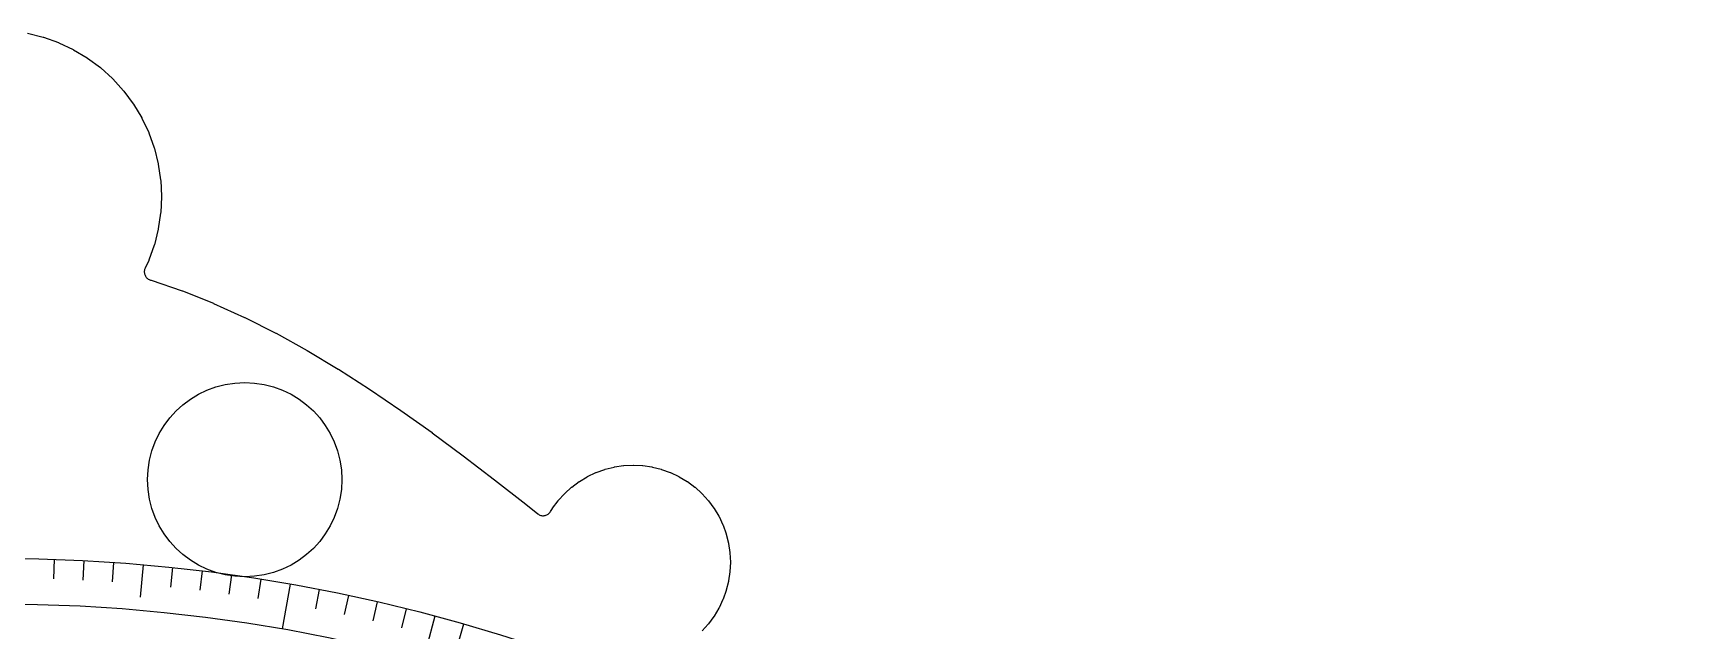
# Model space of a CAD drawing. Header units: millimetres. Extents: x -60 to 60, y -60 to 77.
# Drawn here: x 1.3 to 58.8, y 56.3 to 77 of the extents above; entities that cross this region are included whole.
import ezdxf

# ---------------------------------------------------------------- set-up
doc = ezdxf.new("R2010")
doc.units = ezdxf.units.MM
for name, color, linetype in [('CUT_INNER', 6, 'Continuous'), ('CUT_OUTER', 1, 'Continuous'), ('ENGRAVE', 7, 'Continuous'), ('ENGRAVE_FINE', 8, 'Continuous')]:
    doc.layers.add(name, color=color, linetype=linetype)

msp = doc.modelspace()

# ---------------------------------------------------------------- linework, layer by layer
at = {"layer": 'CUT_INNER'}
msp.add_circle((8.64, 61.5189), 3.36, dxfattribs=at)
at = {"layer": 'CUT_OUTER'}
msp.add_lwpolyline([(1.1309, 76.9584), (1.6649, 76.8247), (1.679, 76.8204), (2.1973, 76.6349), (2.2109, 76.6293), (2.7086, 76.3939), (2.7216, 76.387), (3.1938, 76.104), (3.206, 76.0958), (3.6482, 75.7678), (3.6596, 75.7585), (4.0675, 75.3888), (4.0779, 75.3784), (4.4476, 74.9705), (4.4569, 74.9591), (4.7849, 74.5169), (4.7931, 74.5047), (5.0761, 74.0325), (5.083, 74.0195), (5.3184, 73.5218), (5.324, 73.5082), (5.5095, 72.9899), (5.5138, 72.9758), (5.6475, 72.4418), (5.6504, 72.4273), (5.7312, 71.8828), (5.7326, 71.8681), (5.7596, 71.3183), (5.7596, 71.3036), (5.7326, 70.7537), (5.7312, 70.739), (5.6504, 70.1945), (5.6475, 70.18), (5.5138, 69.646), (5.5095, 69.6319), (5.324, 69.1136), (5.3184, 69.1), (5.1946, 68.8383), (5.1835, 68.8115), (5.175, 68.7838), (5.1693, 68.7555), (5.1663, 68.7267), (5.166, 68.6977), (5.1686, 68.6689), (5.174, 68.6405), (5.182, 68.6127), (5.1927, 68.5858), (5.206, 68.56), (5.2216, 68.5357), (5.2396, 68.513), (5.2596, 68.4921), (5.2816, 68.4732), (5.3052, 68.4566), (5.3304, 68.4423), (5.3568, 68.4305), (5.3843, 68.4213), (5.3961, 68.4179), (5.4038, 68.4155), (6.4764, 68.0492), (6.4835, 68.0466), (7.5568, 67.6188), (7.5632, 67.6161), (8.6371, 67.1294), (8.6428, 67.1267), (9.7175, 66.5839), (9.7225, 66.5813), (10.7978, 65.9859), (10.8022, 65.9833), (11.8781, 65.3389), (11.8819, 65.3365), (12.9583, 64.6469), (12.9616, 64.6448), (14.0386, 63.9143), (14.0414, 63.9124), (15.1188, 63.1455), (15.1211, 63.1438), (16.1991, 62.3453), (16.2009, 62.3439), (17.2793, 61.5186), (17.2807, 61.5175), (18.3589, 60.671), (18.7748, 60.3383), (18.7992, 60.3207), (18.8253, 60.3056), (18.8527, 60.2933), (18.8812, 60.2837), (18.9106, 60.277), (18.9404, 60.2733), (18.9705, 60.2727), (19.0005, 60.275), (19.0301, 60.2803), (19.059, 60.2886), (19.087, 60.2997), (19.1137, 60.3136), (19.1389, 60.3301), (19.1623, 60.349), (19.1836, 60.3701), (19.2028, 60.3933), (19.2195, 60.4183), (19.2825, 60.5233), (19.2906, 60.5355), (19.4783, 60.7886), (19.4876, 60.7999), (19.6992, 61.0333), (19.7096, 61.0437), (19.943, 61.2553), (19.9544, 61.2646), (20.2074, 61.4523), (20.2196, 61.4604), (20.4898, 61.6224), (20.5028, 61.6293), (20.7875, 61.764), (20.8011, 61.7696), (21.0977, 61.8757), (21.1118, 61.88), (21.4174, 61.9566), (21.4318, 61.9594), (21.7434, 62.0056), (21.758, 62.0071), (22.0726, 62.0225), (22.0874, 62.0225), (22.402, 62.0071), (22.4166, 62.0056), (22.7282, 61.9594), (22.7426, 61.9566), (23.0482, 61.88), (23.0623, 61.8757), (23.3589, 61.7696), (23.3725, 61.764), (23.6572, 61.6293), (23.6702, 61.6224), (23.9404, 61.4604), (23.9526, 61.4523), (24.2056, 61.2646), (24.217, 61.2553), (24.4504, 61.0437), (24.4608, 61.0333), (24.6724, 60.7999), (24.6817, 60.7886), (24.8694, 60.5355), (24.8775, 60.5233), (25.0395, 60.2531), (25.0464, 60.2401), (25.1811, 59.9554), (25.1867, 59.9418), (25.2928, 59.6452), (25.2971, 59.6311), (25.3736, 59.3256), (25.3765, 59.3111), (25.4227, 58.9995), (25.4242, 58.9849), (25.4396, 58.6703), (25.4396, 58.6556), (25.4242, 58.3409), (25.4227, 58.3263), (25.3765, 58.0147), (25.3736, 58.0003), (25.2971, 57.6947), (25.2928, 57.6806), (25.1867, 57.384), (25.1811, 57.3704), (25.0464, 57.0857), (25.0395, 57.0727), (24.8775, 56.8025), (24.8694, 56.7903), (24.6817, 56.5373), (24.6724, 56.5259), (24.4608, 56.2925)], dxfattribs=at)
at = {"layer": 'ENGRAVE'}
for points in [[(5.1248, 58.5762), (5.0267, 57.4555)], [(10.2105, 57.9067), (9.937, 56.3556)], [(15.2186, 56.7964), (14.9274, 55.7098)]]:
    msp.add_lwpolyline(points, dxfattribs=at)
for radius in [58.8, 58.8, 57.225]:
    msp.add_circle((0, 0), radius, dxfattribs=at)
at = {"layer": 'ENGRAVE_FINE'}
for points in [[(2.0521, 58.7642), (2.0285, 58.0896)], [(3.0774, 58.7194), (3.042, 58.0453)], [(4.1017, 58.6568), (4.0546, 57.9834)], [(6.1463, 58.4779), (6.0757, 57.8066)], [(7.1659, 58.3617), (7.0837, 57.6917)], [(8.1834, 58.2278), (8.0894, 57.5593)], [(9.1983, 58.0761), (9.0928, 57.4094)], [(11.2196, 57.7197), (11.0908, 57.0571)], [(12.2252, 57.5151), (12.0849, 56.8548)], [(13.2271, 57.293), (13.0753, 56.6353)], [(14.225, 57.0534), (14.0617, 56.3984)], [(16.2075, 56.5222), (16.0214, 55.8733)]]:
    msp.add_lwpolyline(points, dxfattribs=at)

doc.saveas('drawing.dxf')
